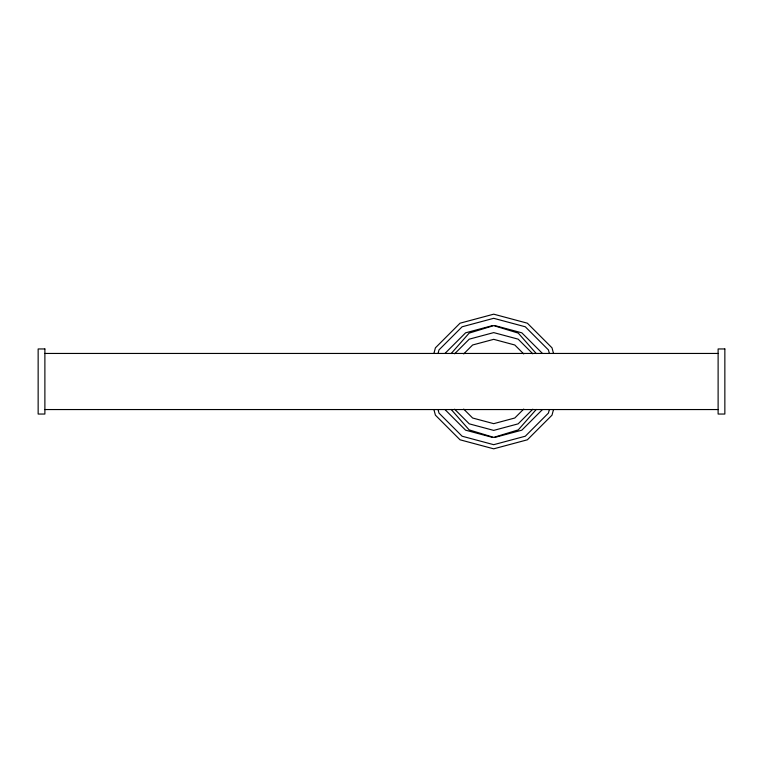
<?xml version="1.0" encoding="UTF-8"?>
<svg xmlns="http://www.w3.org/2000/svg" width="763" height="763" viewBox="0 0 763 763"><rect width="100%" height="100%" fill="white"/><g stroke="black" fill="none" stroke-linecap="round" stroke-linejoin="round"><path stroke-width="1.14" d="M433.899 353.45L435.406 347.842L460.041 323.197L493.709 314.175L527.367 323.197L552.011 347.842L553.509 353.45M438.076 353.288L438.983 349.912L462.111 326.783L493.709 318.314L525.297 326.783L548.425 349.912L549.331 353.288M549.331 409.712L548.425 413.088L525.297 436.217L493.709 444.686L462.111 436.217L438.983 413.088L438.076 409.712M553.509 409.55L552.011 415.158L527.367 439.803L493.709 448.825L460.041 439.803L435.406 415.158L433.899 409.55M451.152 353.565L469.14 333.116L493.709 325.629L518.277 333.116L536.255 353.565M536.255 409.435L518.277 429.884L493.709 437.371L469.14 429.884L451.152 409.435M445.02 353.393L465.602 332.821L492.583 325.582M454.614 353.803L469.255 339.154L493.709 332.611L518.153 339.154L532.793 353.803M463.694 353.918L472.621 344.99L493.709 339.335L514.787 344.99L523.723 353.918M523.723 409.082L514.787 418.01L493.709 423.665L472.621 418.01L463.694 409.082M532.793 409.197L518.153 423.846L493.709 430.389L469.255 423.846L454.614 409.197M542.388 409.607L521.816 430.179L494.834 437.418M44.883 353.45L718.117 353.45M44.883 409.55L718.117 409.55M494.834 325.582L521.816 332.821L542.388 353.393M492.583 437.418L465.602 430.179L445.02 409.607M44.883 348.958L38.15 348.958L38.15 414.042L44.883 414.042L44.883 348.958M724.85 348.958L718.117 348.958L718.117 414.042L724.85 414.042L724.85 348.958"/></g></svg>
